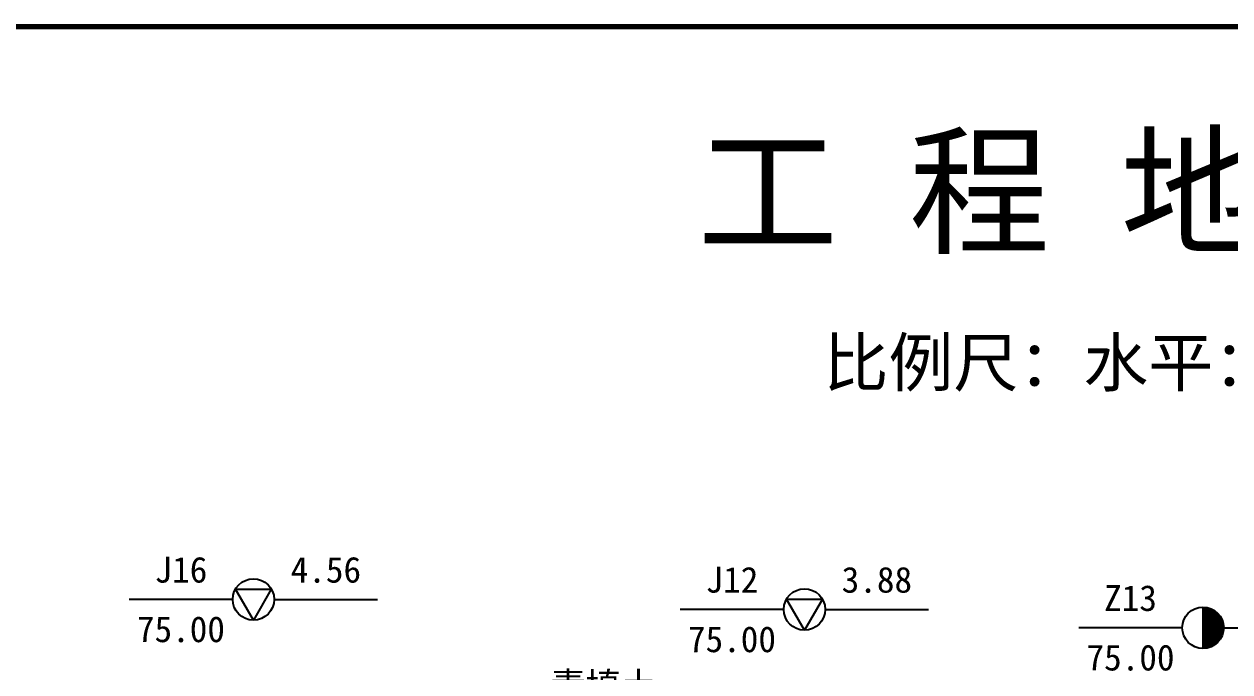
# Model space of a CAD drawing. Extents: x -37 to 3540, y -1485 to 297.
# Drawn here: x 444.3 to 560.8, y -968.4 to -905.8 of the extents above; entities that cross this region are included whole.
import ezdxf
from ezdxf.enums import TextEntityAlignment as Align

# ---------------------------------------------------------------- set-up
doc = ezdxf.new("R2010")
doc.units = 0
doc.layers.get('0').update_dxf_attribs({"linetype": 'CONTINUOUS'})
for name, color, linetype in [('FRAME', 7, 'CONTINUOUS'), ('HOLE', 41, 'CONTINUOUS'), ('STRATUM', 241, 'CONTINUOUS')]:
    doc.layers.add(name, color=color, linetype=linetype)
doc.styles.add('ST', font='')
doc.styles.get('ST').set_extended_font_data('SimSun')

# ---------------------------------------------------------------- blocks, each defined once
blk = doc.blocks.new('图头_剖面图A3')
at = {"style": 'ST'}
for s, height, p in [('工 程 地 质 剖 面 图', 10, (-15.09, 10.79)), ('比例尺：水平：1∶            垂直：1∶', 4.6, (-11.5, -5.76))]:
    blk.add_text(s, height=height, dxfattribs=at).set_placement(p, align=Align.MIDDLE_CENTER)
for tag, height, p in [('01_剖面号', 10, (64.41, 11.39)), ('03＿纵向比例', 4.6, (50.43, -5.28)), ('02_横向比例', 4.6, (-18.82, -5.99))]:
    blk.add_attdef(tag, text='', height=height, dxfattribs=at).set_placement(p, align=Align.MIDDLE_LEFT)
blk = doc.blocks.new('H_cpt_hole')
for p, q in [((-1.73, 1), (1.73, 1)), ((0, -2), (-1.73, 1)), ((1.73, 1), (0, -2))]:
    blk.add_line(p, q)
blk.add_circle((0, 0), 2)
blk = doc.blocks.new('H_sam_hole')
blk.add_line((0, 2), (0, -2))
at = {"const_width": 2}
blk.add_lwpolyline([(0, -1, 0.414214), (1, 0, 0.414214), (0, 1, 1)], format="xyb", dxfattribs=at)
blk.add_circle((0, 0), 2)

msp = doc.modelspace()

# ---------------------------------------------------------------- linework, layer by layer
at = {"layer": 'FRAME', "linetype": 'Continuous', "const_width": 0.5}
msp.add_lwpolyline([(402.61, -1173), (782.61, -1173), (782.61, -906), (402.61, -906)], close=True, dxfattribs=at)
at = {"layer": 'HOLE', "linetype": 'Continuous'}
for points in [[(464.5, -961.36), (454.5, -961.36)], [(468.5, -961.36), (478.5, -961.36)], [(517.73, -962.33), (507.73, -962.33)], [(521.73, -962.33), (531.73, -962.33)], [(556.23, -964.1), (546.23, -964.1)], [(560.23, -964.1), (570.23, -964.1)]]:
    msp.add_lwpolyline(points, dxfattribs=at)

# ---------------------------------------------------------------- block references
at = {"layer": 'FRAME'}
msp.add_blockref('图头_剖面图A3', (592.61, -932.7), dxfattribs=at)
at = {"layer": 'HOLE'}
for name, p in [('H_cpt_hole', (466.5, -961.36)), ('H_cpt_hole', (519.73, -962.33)), ('H_sam_hole', (558.23, -964.1))]:
    msp.add_blockref(name, p, dxfattribs=at)

# ---------------------------------------------------------------- texts
at = {"layer": 'HOLE', "style": 'ST'}
for s, p in [('J16', (459.5, -958.49)), ('4.56', (473.5, -958.49)), ('J12', (512.73, -959.46)), ('3.88', (526.73, -959.46)), ('Z13', (551.23, -961.23)), ('75.00', (459.5, -964.24)), ('75.00', (512.73, -965.21)), ('75.00', (551.23, -966.98))]:
    msp.add_text(s, height=2.5, dxfattribs=at).set_placement(p, align=Align.MIDDLE_CENTER)
at = {"layer": 'STRATUM', "style": 'ST'}
msp.add_text('素填土', height=2.5, dxfattribs=at).set_placement((495.19, -969.65), align=Align.MIDDLE_LEFT)

doc.saveas('drawing.dxf')
